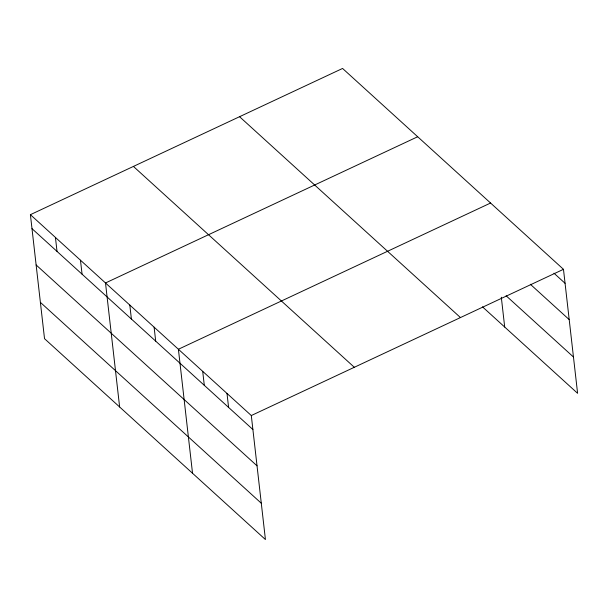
<?xml version="1.0" encoding="UTF-8"?>
<svg xmlns="http://www.w3.org/2000/svg" width="608" height="608" viewBox="0 0 608 608"><rect width="100%" height="100%" fill="white"/><g stroke="black" fill="none" stroke-linecap="round" stroke-linejoin="round"><path stroke-width="0.91" d="M30.4 214.677L251.302 415.538L265.43 539.547L44.528 338.686L30.4 214.677L342.57 68.453L563.472 269.314L577.6 393.323L482.486 306.842M417.681 136.747L105.503 282.971L119.632 406.98M490.572 203.026L178.402 349.25L192.531 473.26M251.302 415.538L563.472 269.314M553.956 273.19L565.06 283.29M530.32 284.248L569.202 319.603M506.122 295.777L573.466 357.01M239.552 116.706L460.454 317.566M133.418 166.425L354.32 367.285M31.988 228.646L252.89 429.514M36.13 264.959L257.032 465.827M40.394 302.374L261.288 503.234M501.311 297.244L504.701 327.043M226.997 393.444L228.593 407.421M202.7 371.351L204.296 385.32M154.105 327.157L155.694 341.134M129.808 305.064L131.396 319.04M80.469 260.201L82.065 274.178M55.434 237.439L57.03 251.416"/></g></svg>
